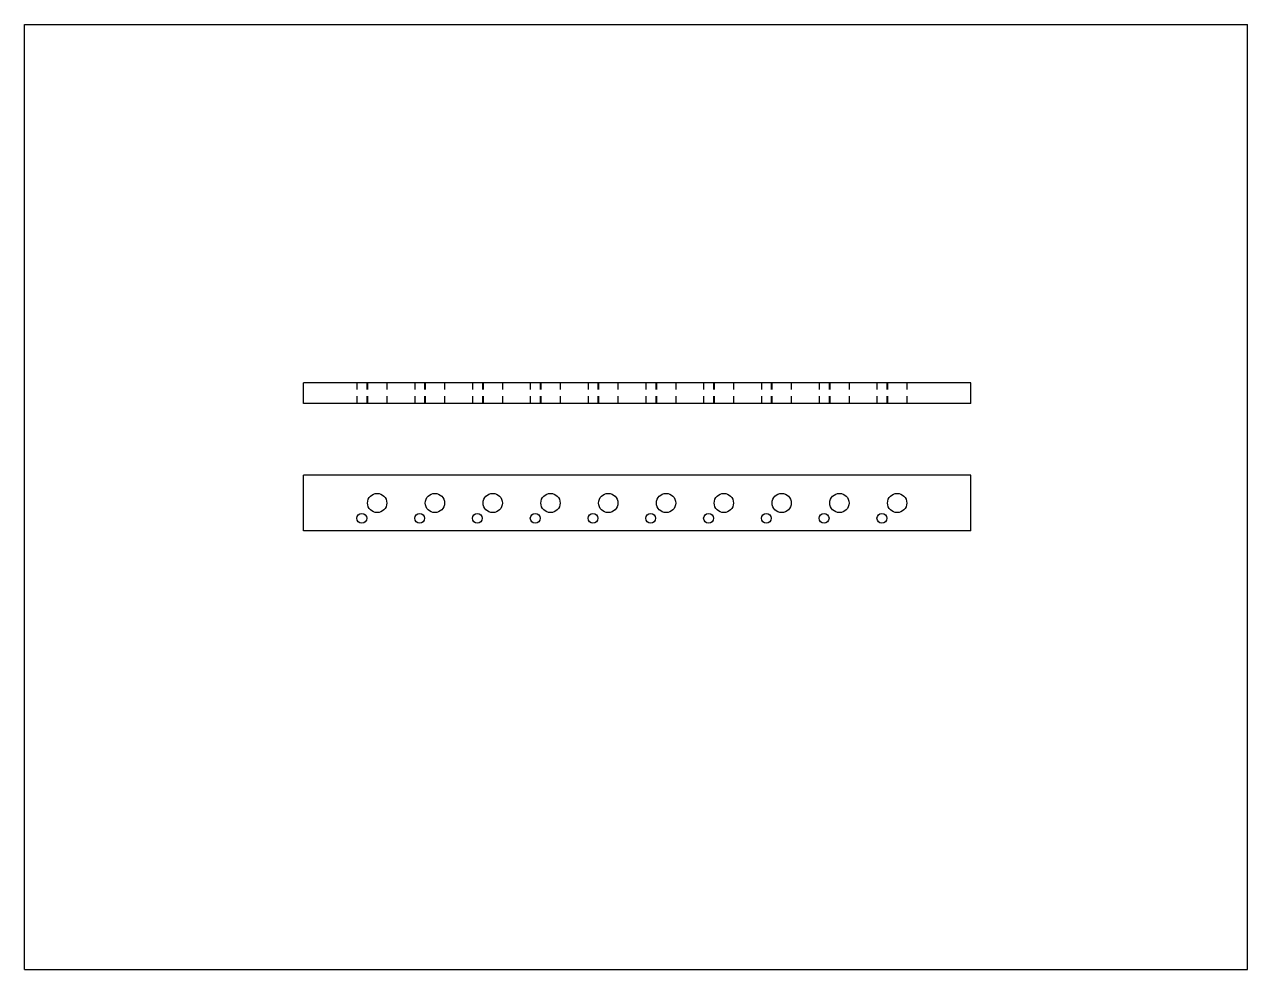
# Model space of a CAD drawing. Extents: x 0 to 22, y 0 to 17.
import ezdxf

# ---------------------------------------------------------------- set-up
doc = ezdxf.new("R2010")
doc.units = 0
doc.header["$LTSCALE"] = 1.21
doc.linetypes.add('HIDDEN', pattern=[0.2, 0.1, -0.1])
doc.layers.get('0').update_dxf_attribs({"linetype": 'CONTINUOUS'})
doc.layers.add('02___PRT_ALL_AXES', color=7, linetype='CONTINUOUS')

msp = doc.modelspace()

# ---------------------------------------------------------------- linework, layer by layer
at = {"color": 7, "linetype": 'CONTINUOUS'}
for p, q in [((0, 0), (0, 17)), ((0, 17), (22, 17)), ((22, 0), (22, 17)), ((5.021, 10.179), (5.021, 10.554)), ((17.021, 10.554), (5.021, 10.554)), ((17.021, 10.179), (17.021, 10.554)), ((17.021, 10.179), (5.021, 10.179)), ((5.021, 7.892), (5.021, 8.892)), ((17.021, 8.892), (5.021, 8.892)), ((17.021, 7.892), (17.021, 8.892)), ((17.021, 7.892), (5.021, 7.892)), ((0, 0), (22, 0))]:
    msp.add_line(p, q, dxfattribs=at)
at = {"layer": '02___PRT_ALL_AXES', "color": 8, "linetype": 'HIDDEN'}
for p, q in [((5.98, 10.554), (5.98, 10.179)), ((6.157, 10.554), (5.98, 10.554)), ((6.157, 10.554), (6.157, 10.179)), ((6.171, 10.554), (6.171, 10.179)), ((6.517, 10.554), (6.171, 10.554)), ((6.517, 10.554), (6.517, 10.179)), ((7.019, 10.554), (7.019, 10.179)), ((7.196, 10.554), (7.019, 10.554)), ((7.196, 10.554), (7.196, 10.179)), ((7.21, 10.554), (7.21, 10.179)), ((7.557, 10.554), (7.21, 10.554)), ((7.557, 10.554), (7.557, 10.179)), ((8.059, 10.554), (8.059, 10.179)), ((8.236, 10.554), (8.059, 10.554)), ((8.236, 10.554), (8.236, 10.179)), ((8.25, 10.554), (8.25, 10.179)), ((8.596, 10.554), (8.25, 10.554)), ((8.596, 10.554), (8.596, 10.179)), ((9.098, 10.554), (9.098, 10.179)), ((9.275, 10.554), (9.098, 10.554)), ((9.275, 10.554), (9.275, 10.179)), ((9.289, 10.554), (9.289, 10.179)), ((9.635, 10.554), (9.289, 10.554)), ((9.635, 10.554), (9.635, 10.179)), ((10.137, 10.554), (10.137, 10.179)), ((10.314, 10.554), (10.137, 10.554)), ((10.314, 10.554), (10.314, 10.179)), ((10.328, 10.554), (10.328, 10.179)), ((10.675, 10.554), (10.328, 10.554)), ((10.675, 10.554), (10.675, 10.179)), ((11.177, 10.554), (11.177, 10.179)), ((11.354, 10.554), (11.177, 10.554)), ((11.354, 10.554), (11.354, 10.179)), ((11.368, 10.554), (11.368, 10.179)), ((11.714, 10.554), (11.368, 10.554)), ((11.714, 10.554), (11.714, 10.179)), ((12.393, 10.554), (12.216, 10.554)), ((12.216, 10.554), (12.216, 10.179)), ((12.393, 10.554), (12.393, 10.179)), ((12.753, 10.554), (12.407, 10.554)), ((12.407, 10.554), (12.407, 10.179)), ((12.753, 10.554), (12.753, 10.179)), ((13.433, 10.554), (13.255, 10.554)), ((13.255, 10.554), (13.255, 10.179)), ((13.433, 10.554), (13.433, 10.179)), ((13.793, 10.554), (13.446, 10.554)), ((13.446, 10.554), (13.446, 10.179)), ((13.793, 10.554), (13.793, 10.179)), ((14.472, 10.554), (14.295, 10.554)), ((14.295, 10.554), (14.295, 10.179)), ((14.472, 10.554), (14.472, 10.179)), ((14.832, 10.554), (14.486, 10.554)), ((14.486, 10.554), (14.486, 10.179)), ((14.832, 10.554), (14.832, 10.179)), ((15.511, 10.554), (15.334, 10.554)), ((15.334, 10.554), (15.334, 10.179)), ((15.511, 10.554), (15.511, 10.179)), ((15.872, 10.554), (15.525, 10.554)), ((15.525, 10.554), (15.525, 10.179)), ((15.872, 10.554), (15.872, 10.179)), ((6.157, 10.179), (5.98, 10.179)), ((6.517, 10.179), (6.171, 10.179)), ((7.196, 10.179), (7.019, 10.179)), ((7.557, 10.179), (7.21, 10.179)), ((8.236, 10.179), (8.059, 10.179)), ((8.596, 10.179), (8.25, 10.179)), ((9.275, 10.179), (9.098, 10.179)), ((9.635, 10.179), (9.289, 10.179)), ((10.314, 10.179), (10.137, 10.179)), ((10.675, 10.179), (10.328, 10.179)), ((11.354, 10.179), (11.177, 10.179)), ((11.714, 10.179), (11.368, 10.179)), ((12.393, 10.179), (12.216, 10.179)), ((12.753, 10.179), (12.407, 10.179)), ((13.433, 10.179), (13.255, 10.179)), ((13.793, 10.179), (13.446, 10.179)), ((14.472, 10.179), (14.295, 10.179)), ((14.832, 10.179), (14.486, 10.179)), ((15.511, 10.179), (15.334, 10.179)), ((15.872, 10.179), (15.525, 10.179))]:
    msp.add_line(p, q, dxfattribs=at)
at = {"layer": '02___PRT_ALL_AXES', "color": 7, "linetype": 'CONTINUOUS'}
for centre, radius in [((6.344, 8.392), 0.173), ((7.383, 8.392), 0.173), ((8.423, 8.392), 0.173), ((9.462, 8.392), 0.173), ((10.501, 8.392), 0.173), ((11.541, 8.392), 0.173), ((12.58, 8.392), 0.173), ((13.62, 8.392), 0.173), ((14.659, 8.392), 0.173), ((15.698, 8.392), 0.173), ((6.068, 8.117), 0.0886), ((7.108, 8.117), 0.0886), ((8.147, 8.117), 0.0886), ((9.187, 8.117), 0.0886), ((10.226, 8.117), 0.0886), ((11.265, 8.117), 0.0886), ((12.305, 8.117), 0.0886), ((13.344, 8.117), 0.0886), ((14.383, 8.117), 0.0886), ((15.423, 8.117), 0.0886)]:
    msp.add_circle(centre, radius, dxfattribs=at)

doc.saveas('drawing.dxf')
